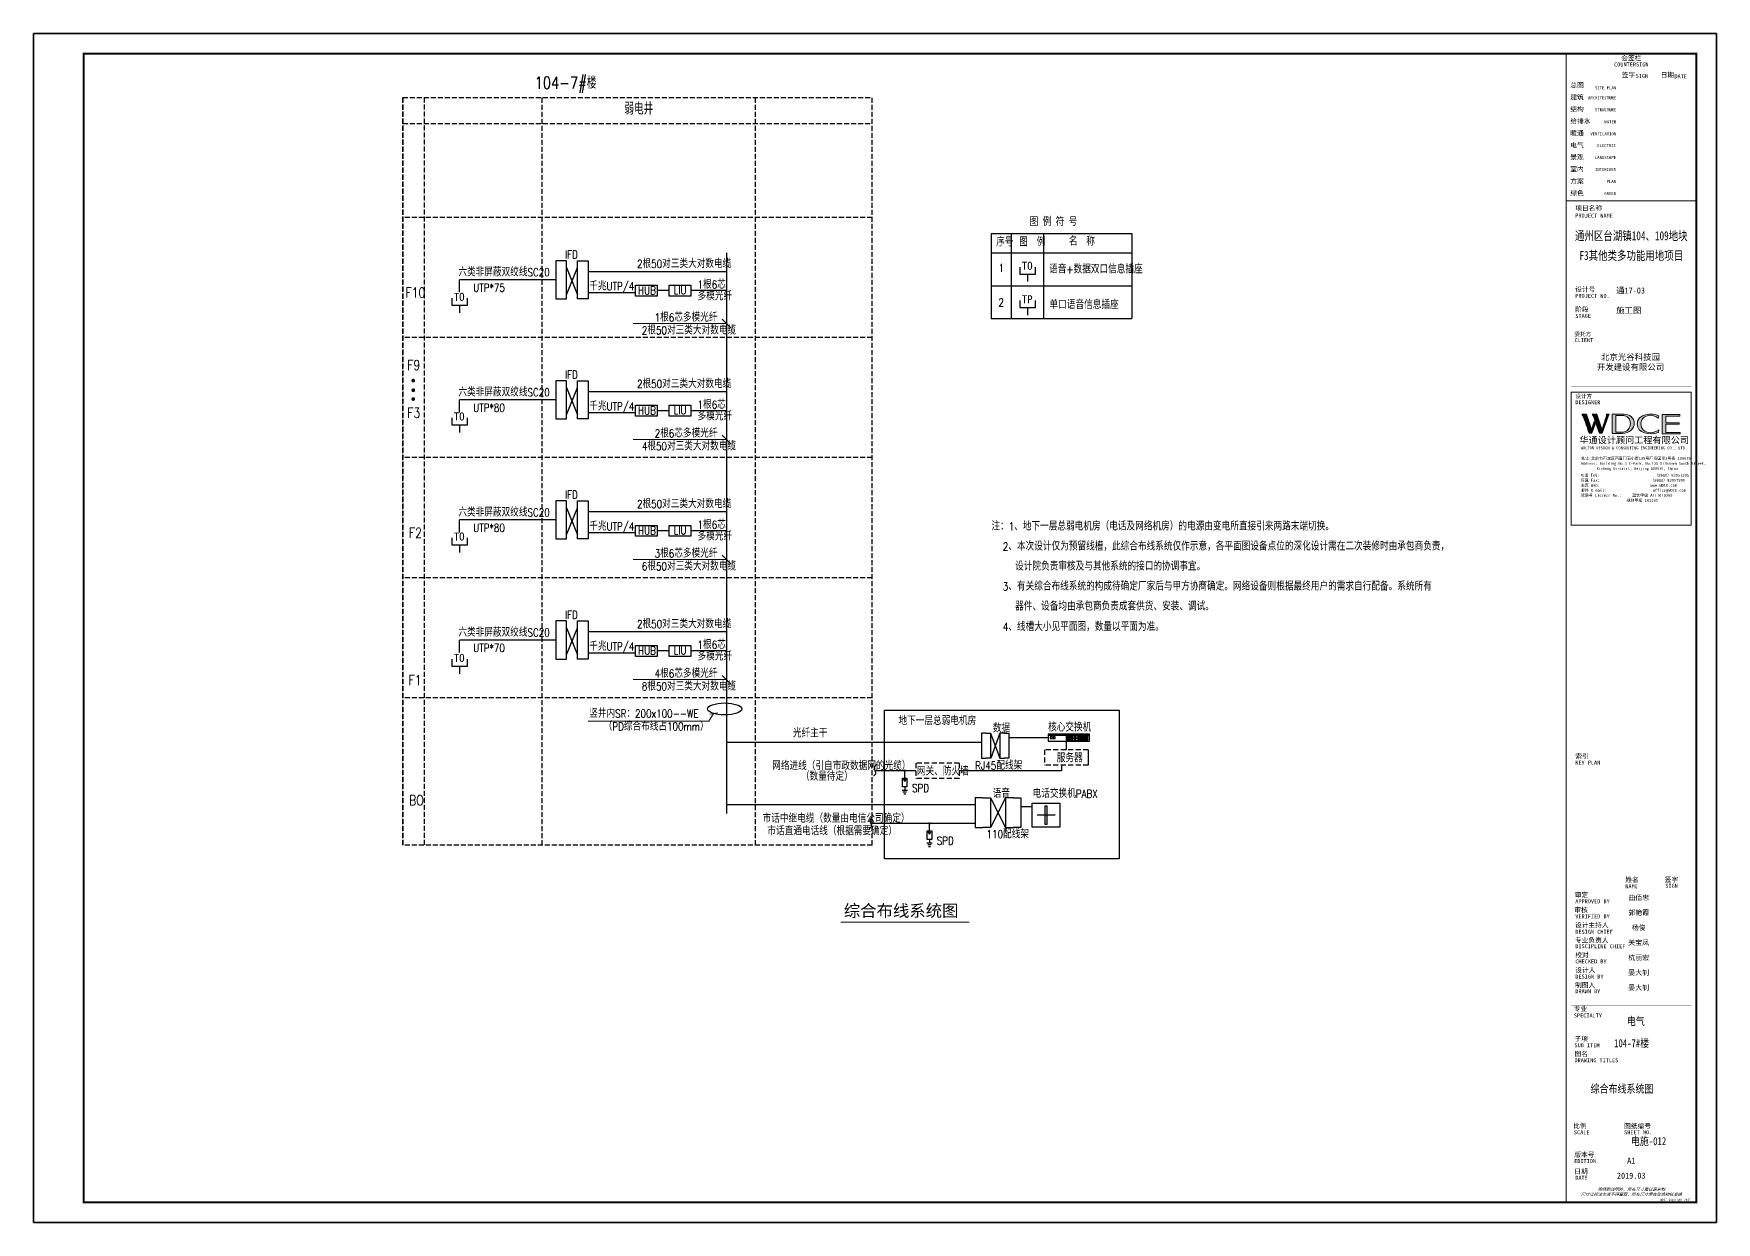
# Model space of a CAD drawing. Extents: x -54686 to 596156, y -555137 to 71395.
# Drawn here: x 84279 to 168379, y -117829 to -58429 of the extents above; entities that cross this region are included whole.
import ezdxf
from ezdxf.enums import TextEntityAlignment as Align

# ---------------------------------------------------------------- set-up
doc = ezdxf.new("R2010")
doc.units = 0
doc.header["$LTSCALE"] = 1000
for name, pattern in [('ah-pole_200$0$CENTER2', [28.575, 19.05, -3.175, 3.175, -3.175]), ('CONTINOUS', [0]), ('DASH', [0.35, 0.25, -0.1]), ('HIDDENX2', [0.75, 0.5, -0.25])]:
    doc.linetypes.add(name, pattern=pattern)
doc.layers.get('0').update_dxf_attribs({"linetype": 'CONTINUOUS'})
doc.layers.get('Defpoints').update_dxf_attribs({"linetype": 'CONTINUOUS'})
for name, color, linetype in [('0-弱电', 7, 'CONTINUOUS'), ('_综合布线', 252, 'CONTINUOUS'), ('ah-pole_200$0$A-FLOR-8', 252, 'ah-pole_200$0$CENTER2'), ('DIAN', 252, 'CONTINUOUS'), ('DIAN1', 252, 'CONTINUOUS'), ('DQ', 7, 'CONTINOUS'), ('EQUIPMENT', 252, 'CONTINUOUS'), ('J', 252, 'CONTINUOUS'), ('SCH', 252, 'CONTINUOUS'), ('SHEET_TEXT', 7, 'CONTINUOUS'), ('SYSTEM', 252, 'CONTINUOUS'), ('TEL_TITLE', 6, 'CONTINUOUS'), ('TQ', 252, 'CONTINUOUS'), ('WALL', 9, 'CONTINUOUS'), ('Z-RD-红', 252, 'CONTINUOUS'), ('Z-RD-黄1', 252, 'CONTINUOUS'), ('电气文字', 7, 'CONTINUOUS')]:
    doc.layers.add(name, color=color, linetype=linetype)
doc.styles.add('-宋体', font='', dxfattribs={"width": 0.8})
doc.styles.add('AAA', font='simhei.ttf', dxfattribs={"width": 0.8})
doc.styles.add('MM', font='complex.shx', dxfattribs={"width": 0.8, "bigfont": 'hztxt.shx'})
doc.styles.add('TQ', font='simhei.ttf')
doc.styles.add('华文细黑', font='STXIHEI.TTF', dxfattribs={"height": 10})
doc.styles.add('图签信息$0$hwxh', font='STXIHEI.TTF')
doc.styles.add('图签信息$0$华文细黑', font='STXIHEI.TTF', dxfattribs={"height": 10})
doc.styles.get('-宋体').set_extended_font_data('NSimSun')

# ---------------------------------------------------------------- blocks, each defined once
blk = doc.blocks.new('F4')
at = {"layer": 'SYSTEM'}
for p, q in [((-125, 700), (125, 700)), ((-125, 200), (-125, 700)), ((125, 200), (-125, 200)), ((0, 700), (0, 900)), ((0, 400), (0, 0)), ((125, 700), (125, 200))]:
    blk.add_line(p, q, dxfattribs=at)
at = {"layer": 'SYSTEM', "color": 1}
for q in [(-75, 270), (75, 270)]:
    blk.add_line((0, 400), q, dxfattribs=at)
blk = doc.blocks.new('A$C17A357B6')
at = {"layer": 'DIAN1', "color": 1, "linetype": 'Continuous', "const_width": 74.8}
blk.add_lwpolyline([(37, 75, 1), (113, 75, 1)], format="xyb", close=True, dxfattribs=at)
blk = doc.blocks.new('55555')
at = {"layer": '_综合布线', "color": 3}
for p, q in [((175731, 43720), (175731, 43497)), ((176225, 43497), (176225, 43720)), ((175731, 43497), (176225, 43497)), ((175978, 43497), (175978, 43263))]:
    blk.add_line(p, q, dxfattribs=at)
at = {"layer": '_综合布线', "color": 3, "style": '-宋体'}
blk.add_text('TO', height=250, dxfattribs=at).set_placement((175793, 43635))
blk = doc.blocks.new('22222')
at = {"layer": '_综合布线', "color": 3}
for p, q in [((176956, 43777), (176956, 43555)), ((177450, 43555), (177450, 43777)), ((176956, 43555), (177450, 43555)), ((177203, 43555), (177203, 43320))]:
    blk.add_line(p, q, dxfattribs=at)
at = {"layer": '_综合布线', "color": 3, "style": '-宋体'}
blk.add_text('TP', height=250, dxfattribs=at).set_placement((177019, 43692))
blk = doc.blocks.new('_Oblique')
at = {"color": 0, "linetype": 'ByBlock', "lineweight": -2}
blk.add_line((-0.5, -0.5), (0.5, 0.5), dxfattribs=at)
blk = doc.blocks.new('图签信息$0$WDCE Copyright200X')
at = {"const_width": 0.016}
blk.add_lwpolyline([(-10.6, 1.26, 1), (-11.4, 1.26, 1)], format="xyb", close=True, dxfattribs=at)
at = {"style": '图签信息$0$华文细黑'}
for s, p in [('WDCE ', (-11.46, 0.5)), ('     Copyright ', (-3.51, 0.5))]:
    blk.add_text(s, height=1, dxfattribs=at).set_placement(p, align=Align.BOTTOM_RIGHT)
blk.add_text('c', height=0.6, dxfattribs=at).set_placement((-11.04, 1.35), align=Align.MIDDLE_CENTER)
blk.add_attdef('200X', text='', height=1, dxfattribs=at).set_placement((-0.45, 0.5), align=Align.BOTTOM_RIGHT)
blk = doc.blocks.new('图签信息$0$logo2')
h = blk.add_hatch(color=7)
h.paths.add_polyline_path([(19.02, -7.36), (15.84, -7.36), (15.84, -3.97), (18.97, -3.97), (18.97, -4.24), (16.46, -4.24), (16.46, -5.45), (18.81, -5.45), (18.81, -5.69), (16.47, -5.69), (16.47, -7.12), (19.02, -7.12)])
edge = h.paths.add_edge_path()
edge.add_spline(control_points=[(15.26, -4.21), (15.26, -4.21), (15.13, -4.65), (15.13, -4.65), (15.13, -4.65), (14.62, -4.1), (13.73, -4.1), (13.04, -4.1), (12.07, -4.54), (12.08, -5.62), (12.08, -6.49), (12.77, -7.16), (13.73, -7.17), (14.66, -7.17), (15.23, -6.68), (15.23, -6.68), (15.23, -6.68), (15.16, -7.11), (15.16, -7.11), (13.63, -7.7), (11.42, -7.29), (11.41, -5.64), (11.4, -3.72), (14.16, -3.66), (15.26, -4.21)], knot_values=[0, 0, 0, 0, 1, 1, 1, 2, 2, 2, 3, 3, 3, 4, 4, 4, 5, 5, 5, 6, 6, 6, 7, 7, 7, 8, 8, 8, 8], degree=3, periodic=0)
edge = h.paths.add_edge_path(flags=16)
edge.add_spline(control_points=[(10.23, -5.57), (10.23, -5.16), (10.12, -4.83), (9.9, -4.58), (9.63, -4.27), (9.23, -4.12), (8.69, -4.12), (8.69, -4.12), (7.64, -4.12), (7.64, -4.12), (7.64, -4.12), (7.64, -7.1), (7.64, -7.1), (7.64, -7.1), (8.66, -7.1), (8.66, -7.1), (9.13, -7.1), (9.52, -6.93), (9.82, -6.6), (10.09, -6.31), (10.23, -5.96), (10.23, -5.57)], knot_values=[0, 0, 0, 0, 1, 1, 1, 2, 2, 2, 3, 3, 3, 4, 4, 4, 5, 5, 5, 6, 6, 6, 7, 7, 7, 7], degree=3, periodic=0)
edge = h.paths.add_edge_path()
edge.add_spline(control_points=[(10.92, -5.51), (10.92, -5.96), (10.72, -6.37), (10.34, -6.72), (9.92, -7.1), (9.41, -7.29), (8.82, -7.29), (8.82, -7.29), (7.03, -7.29), (7.03, -7.29), (7.03, -7.29), (7.03, -3.92), (7.03, -3.92), (7.03, -3.92), (9.1, -3.92), (9.1, -3.92), (9.59, -3.92), (10.01, -4.06), (10.36, -4.34), (10.73, -4.64), (10.92, -5.03), (10.92, -5.51)], knot_values=[0, 0, 0, 0, 1, 1, 1, 2, 2, 2, 3, 3, 3, 4, 4, 4, 5, 5, 5, 6, 6, 6, 7, 7, 7, 7], degree=3, periodic=0)
at = {"lineweight": 0}
blk.add_lwpolyline([(19.02, -7.36), (15.84, -7.36), (15.84, -3.97), (18.97, -3.97), (18.97, -4.24), (16.46, -4.24), (16.46, -5.45), (18.81, -5.45), (18.81, -5.69), (16.47, -5.69), (16.47, -7.12), (19.02, -7.12), (19.02, -7.36)], dxfattribs=at)
for points, knots in [([(10.92, -5.51), (10.92, -5.96), (10.72, -6.37), (10.34, -6.72), (9.92, -7.1), (9.41, -7.29), (8.82, -7.29), (8.82, -7.29), (7.03, -7.29), (7.03, -7.29), (7.03, -7.29), (7.03, -3.92), (7.03, -3.92), (7.03, -3.92), (9.1, -3.92), (9.1, -3.92), (9.59, -3.92), (10.01, -4.06), (10.36, -4.34), (10.73, -4.64), (10.92, -5.03), (10.92, -5.51)], [0, 0, 0, 0, 1, 1, 1, 2, 2, 2, 3, 3, 3, 4, 4, 4, 5, 5, 5, 6, 6, 6, 7, 7, 7, 7]), ([(10.23, -5.57), (10.23, -5.16), (10.12, -4.83), (9.9, -4.58), (9.63, -4.27), (9.23, -4.12), (8.69, -4.12), (8.69, -4.12), (7.64, -4.12), (7.64, -4.12), (7.64, -4.12), (7.64, -7.1), (7.64, -7.1), (7.64, -7.1), (8.66, -7.1), (8.66, -7.1), (9.13, -7.1), (9.52, -6.93), (9.82, -6.6), (10.09, -6.31), (10.23, -5.96), (10.23, -5.57)], [0, 0, 0, 0, 1, 1, 1, 2, 2, 2, 3, 3, 3, 4, 4, 4, 5, 5, 5, 6, 6, 6, 7, 7, 7, 7]), ([(15.26, -4.21), (15.26, -4.21), (15.13, -4.65), (15.13, -4.65), (15.13, -4.65), (14.62, -4.1), (13.73, -4.1), (13.04, -4.1), (12.07, -4.54), (12.08, -5.62), (12.08, -6.49), (12.77, -7.16), (13.73, -7.17), (14.66, -7.17), (15.23, -6.68), (15.23, -6.68), (15.23, -6.68), (15.16, -7.11), (15.16, -7.11), (13.63, -7.7), (11.42, -7.29), (11.41, -5.64), (11.4, -3.72), (14.16, -3.66), (15.26, -4.21)], [0, 0, 0, 0, 1, 1, 1, 2, 2, 2, 3, 3, 3, 4, 4, 4, 5, 5, 5, 6, 6, 6, 7, 7, 7, 8, 8, 8, 8])]:
    blk.add_open_spline(points, degree=3, knots=knots, dxfattribs=at)
blk = doc.blocks.new('图签信息$0$logo1')
h = blk.add_hatch(color=8)
edge = h.paths.add_edge_path()
edge.add_spline(control_points=[(3.86, -5.21), (3.63, -5.88), (3.39, -6.56), (3.39, -6.56), (3.39, -6.56), (2.5, -3.91), (2.5, -3.91), (2.5, -3.91), (1.8, -3.91), (1.69, -3.91), (2.02, -4.39), (2.95, -7.27), (2.95, -7.27), (2.95, -7.27), (3.44, -7.27), (3.44, -7.27), (3.44, -7.27), (4.03, -5.66), (4.03, -5.66), (4.03, -5.66), (3.86, -5.21), (3.86, -5.21)], knot_values=[0, 0, 0, 0, 1, 1, 1, 2, 2, 2, 3, 3, 3, 4, 4, 4, 5, 5, 5, 6, 6, 6, 7, 7, 7, 7], degree=3, periodic=0)
h = blk.add_hatch(color=7)
edge = h.paths.add_edge_path()
edge.add_spline(control_points=[(6.04, -3.91), (6.09, -4.1), (5.2, -6.56), (5.2, -6.56), (5.2, -6.56), (4.3, -3.91), (4.3, -3.91), (4.3, -3.91), (3.6, -3.91), (3.49, -3.91), (3.82, -4.39), (4.75, -7.27), (4.75, -7.27), (4.75, -7.27), (5.24, -7.27), (5.24, -7.27), (5.24, -7.27), (6.33, -4.3), (6.33, -4.3), (6.33, -4.3), (6.48, -3.91), (6.48, -3.91), (6.48, -3.91), (6.21, -3.91), (6.04, -3.91)], knot_values=[0, 0, 0, 0, 1, 1, 1, 2, 2, 2, 3, 3, 3, 4, 4, 4, 5, 5, 5, 6, 6, 6, 7, 7, 7, 8, 8, 8, 8], degree=3, periodic=0)
at = {"color": 8, "lineweight": 0}
blk.add_open_spline([(3.86, -5.21), (3.63, -5.88), (3.39, -6.56), (3.39, -6.56), (3.39, -6.56), (2.5, -3.91), (2.5, -3.91), (2.5, -3.91), (1.8, -3.91), (1.69, -3.91), (2.02, -4.39), (2.95, -7.27), (2.95, -7.27), (2.95, -7.27), (3.44, -7.27), (3.44, -7.27), (3.44, -7.27), (4.03, -5.66), (4.03, -5.66), (4.03, -5.66), (3.86, -5.21), (3.86, -5.21)], degree=3, knots=[0, 0, 0, 0, 1, 1, 1, 2, 2, 2, 3, 3, 3, 4, 4, 4, 5, 5, 5, 6, 6, 6, 7, 7, 7, 7], dxfattribs=at)
at = {"lineweight": 0}
blk.add_open_spline([(6.04, -3.91), (6.09, -4.1), (5.2, -6.56), (5.2, -6.56), (5.2, -6.56), (4.3, -3.91), (4.3, -3.91), (4.3, -3.91), (3.6, -3.91), (3.49, -3.91), (3.82, -4.39), (4.75, -7.27), (4.75, -7.27), (4.75, -7.27), (5.24, -7.27), (5.24, -7.27), (5.24, -7.27), (6.33, -4.3), (6.33, -4.3), (6.33, -4.3), (6.48, -3.91), (6.48, -3.91), (6.48, -3.91), (6.21, -3.91), (6.04, -3.91)], degree=3, knots=[0, 0, 0, 0, 1, 1, 1, 2, 2, 2, 3, 3, 3, 4, 4, 4, 5, 5, 5, 6, 6, 6, 7, 7, 7, 8, 8, 8, 8], dxfattribs=at)
blk.add_blockref('图签信息$0$logo2', (0, 0))
blk = doc.blocks.new('图签信息$0$时间-logo')
at = {"layer": 'Defpoints', "lineweight": 0}
blk.add_lwpolyline([(0, -23.46), (-21.17, -23.46), (-21.17, 0), (0, 0), (0, -23.46)], dxfattribs=at)
blk.add_blockref('图签信息$0$logo1', (-20.97, 0))
at = {"style": '图签信息$0$hwxh'}
for s, height, p in [('华通设计顾问工程有限公司 ', 1.15, (-19.73, -9.05)), ('WALTON DESIGN & CONSULTING ENGINEERING CO., LTD.', 0.5, (-19.5, -10.1)), ('地址:北京市西城区西直门南小街135号西派国际3号楼 100035', 0.5, (-19.48, -11.94)), ('电话 Tel：                        （8610）83957395 ', 0.5, (-19.56, -14.91)), ('Address: Building No.3 C-Park, No.135 Xizhimen South Street, ', 0.47, (-19.48, -12.83)), ('Xicheng District, Beijing 100035, China ', 0.47, (-16.69, -13.72)), ('传真 Fax：                      （8610）83957590 ', 0.5, (-19.48, -15.8)), ('主页 Web：                      www.WDCE.com ', 0.5, (-19.48, -16.69)), ('邮件 E-mail：                    office@WDCE.com ', 0.5, (-19.48, -17.58)), ('资质号 Licence No.：    建筑甲级 A111010265 ', 0.5, (-19.48, -18.47)), ('   规划甲级 101195', 0.5, (-12.6, -19.36))]:
    blk.add_text(s, height=height, dxfattribs=at).set_placement(p)
blk = doc.blocks.new('图签-A1')
at = {"const_width": 0.5}
for points in [[(-65, 574), (-65, 500.5), (0, 500.5), (0, 574)], [(-65, 0), (0, 0), (0, 500.5), (-65, 500.5)]]:
    blk.add_lwpolyline(points, close=True, dxfattribs=at)
at = {"const_width": 0.05}
for points in [[(-65, 566.5), (0, 566.5)], [(-39.14, 566.5), (-39.14, 500.5)], [(-19.1, 566.5), (-19.1, 500.5)], [(-65, 560.5), (0, 560.5)], [(-65, 554.5), (0, 554.5)], [(-65, 548.5), (0, 548.5)], [(-65, 542.5), (0, 542.5)], [(-65, 536.5), (0, 536.5)], [(-65, 530.5), (0, 530.5)], [(-65, 524.5), (0, 524.5)], [(-65, 518.5), (0, 518.5)], [(-65, 512.5), (0, 512.5)], [(-65, 512.5), (0, 512.5)], [(-65, 506.5), (0, 506.5)], [(-65, 500.5), (0, 500.5)], [(-62.5, 450.87), (-2.5, 450.87)], [(-62.5, 440.87), (-2.5, 440.87)], [(-2.5, 407.85), (-2.5, 436.12), (-62.5, 436.12), (-62.5, 407.85)], [(-62.5, 407.85), (-2.5, 407.85)], [(-62.5, 404.92), (-62.5, 227.83)], [(-62.5, 404.92), (-2.5, 404.92)], [(-62.5, 227.83), (-2.5, 227.83), (-2.5, 404.92)], [(-57.5, 338.36), (-7.5, 338.36)], [(-57.5, 288.83), (-7.5, 288.83)], [(-62.5, 227.83), (-2.5, 227.83)], [(-57.5, 234.85), (-7.5, 234.85)], [(-62.5, 217.74), (-2.5, 217.74)], [(-62.5, 103.26), (-2.5, 103.26), (-2.5, 163.26), (-62.5, 163.26), (-62.5, 103.26)], [(-37.5, 163.26), (-37.5, 103.26)], [(-20, 163.26), (-20, 103.26)], [(-62.5, 155.76), (-2.5, 155.76)], [(-62.5, 148.26), (-2.5, 148.26)], [(-62.5, 140.76), (-2.5, 140.76)], [(-62.5, 133.26), (-2.5, 133.26)], [(-62.5, 125.76), (-2.5, 125.76)], [(-62.5, 118.26), (-2.5, 118.26)], [(-62.5, 110.76), (-2.5, 110.76)], [(-62.5, 98.5), (-2.5, 98.5), (-2.5, 10), (-62.5, 10), (-62.5, 98.5)], [(-62.5, 83.5), (-2.5, 83.5)], [(-62.5, 76), (-2.5, 76)], [(-62.5, 40), (-2.5, 40)], [(-37.5, 40), (-37.5, 26)], [(-62.5, 26), (-2.5, 26)], [(-62.5, 18), (-2.5, 18)]]:
    blk.add_lwpolyline(points, dxfattribs=at)
at = {"ltscale": 0.001, "xscale": 2.834689937531525, "yscale": 2.834689937531525, "zscale": 2.834689937531525}
blk.add_blockref('图签信息$0$时间-logo', (-2.5, 404.92), dxfattribs=at)
blk.add_blockref('图签信息$0$WDCE Copyright200X', (-2.5, 0)).add_auto_attribs({'200X': '2007'})
at = {"style": '图签信息$0$华文细黑'}
for s, height, p in [('会签栏', 2.4, (-32.5, 573)), ('COUNTERSIGN', 2, (-32.5, 569.6))]:
    blk.add_text(s, height=height, dxfattribs=at).set_placement(p, align=Align.TOP_CENTER)
for s, height, p in [('签字', 2.4, (-37.22, 564.63)), ('SIGN', 2, (-30.32, 563.88)), ('日期', 2.4, (-17.79, 564.58)), ('DATE', 2, (-10.96, 563.7)), ('总图', 2.4, (-63, 559.5)), ('结构', 2.4, (-63, 547.5)), ('建筑', 2.4, (-63, 553.5)), ('给排水', 2.4, (-63, 541.5)), ('暖通', 2.4, (-63, 535.5)), ('电气', 2.4, (-63, 529.5)), ('景观', 2.4, (-63, 523.5)), ('室内', 2.4, (-63, 517.5)), ('绿色', 2.4, (-63, 505.5)), ('方案', 2.4, (-63, 511.5)), ('项目名称', 2.4, (-60.5, 498)), ('PROJECT NAME', 2, (-60.5, 494.08)), ('设计号', 2.4, (-60.54, 457.48)), ('PROJECT NO.', 2, (-60.5, 453.97)), ('阶段', 2.4, (-60.5, 447.47)), ('STAGE', 2, (-60.5, 443.97)), ('委托方', 2, (-60.9, 434.86)), ('CLIENT', 2, (-60.9, 431.86)), ('设计方', 2, (-60.5, 403.83)), ('DESIGNER', 2, (-60.5, 400.83)), ('KEY PLAN', 2, (-60.5, 220.74)), ('索引', 2.4, (-60.5, 224.14)), ('姓名', 2.4, (-35.5, 162.47)), ('签字', 2.4, (-15.81, 162.57)), ('审定', 2.4, (-60.73, 154.81)), ('APPROVED BY', 2, (-60.5, 151.44)), ('NAME', 2, (-35.5, 158.96)), ('SIGN', 2, (-15.5, 159.2)), ('审核', 2.4, (-60.95, 147.29)), ('VERIFIED BY', 2, (-60.5, 143.91)), ('设计主持人', 2.4, (-60.68, 139.76)), ('DESIGN CHIEF', 2, (-60.5, 136.19)), ('专业负责人', 2.4, (-60.67, 132.26)), ('DISCIPLINE CHIEF', 2, (-60.5, 128.98)), ('校对', 2.4, (-60.5, 124.76)), ('CHECKED BY', 2, (-60.5, 121.37)), ('制图人', 2.4, (-60.61, 109.76)), ('设计人', 2.4, (-60.5, 117.26)), ('DESIGN BY', 2, (-60.5, 113.83)), ('DRAWN BY', 2, (-60.5, 106.5)), ('SPECIALTY', 2, (-61.23, 94.38)), ('专业', 2.4, (-61.23, 97.93)), ('SUB ITEM', 2, (-60.88, 79.5)), ('子项', 2.4, (-60.88, 82.92)), ('图名', 2.4, (-60.91, 75.41)), ('DRAWING TITLES', 2, (-60.91, 72)), ('比例', 2.4, (-61.56, 39.42)), ('SCALE', 2, (-61.19, 36)), ('SHEET NO.', 2, (-36.1, 36)), ('图纸编号', 2.4, (-36.1, 39.32)), ('版本号', 2.4, (-61, 25.03)), ('EDITION', 2, (-61.06, 21.61)), ('日期', 2.4, (-61, 16.68)), ('DATE', 2, (-60.5, 13.26))]:
    blk.add_text(s, height=height, dxfattribs=at).set_placement(p, align=Align.TOP_LEFT)
for s, p in [('SITE PLAN', (-40.06, 557.7)), ('ARCHITECTURE', (-40.06, 552.7)), ('STRUCTURE', (-40.06, 546.7)), ('WATER', (-40.06, 540.7)), ('VENTILATION', (-40.06, 534.7)), ('LANDSCAPE', (-40.14, 522.89)), ('ELECTRIC', (-40.14, 528.89)), ('INTERIORS', (-40.14, 516.89)), ('GREEN', (-40.14, 504.89)), ('PLAN', (-40.14, 510.89))]:
    blk.add_text(s, height=1.5, dxfattribs=at).set_placement(p, align=Align.TOP_RIGHT)
at = {"color": 4, "style": '图签信息$0$华文细黑', "width": 0.75}
for s, p in [('通州区台湖镇104、109地块', (-32.5, 480.78)), ('F3其他类多功能用地项目', (-32.5, 470.91))]:
    blk.add_text(s, height=4.5, dxfattribs=at).set_placement(p, align=Align.CENTER)
at = {"color": 4, "style": '图签信息$0$华文细黑'}
for s, p in [('A1', (-32.53, 19.4)), ('2019.03', (-32.53, 11.84))]:
    blk.add_text(s, height=3, dxfattribs=at).set_placement(p, align=Align.CENTER)
at = {"style": '图签信息$0$华文细黑', "oblique": 20}
for s, p in [('尺寸以标注为准不得量取，所有尺寸需在现场校核准确', (-32.5, 4)), ('除特别注明外，所有尺寸是以毫米制', (-32.5, 6.5))]:
    blk.add_text(s, height=1.5, dxfattribs=at).set_placement(p, align=Align.MIDDLE_CENTER)
at = {"color": 4, "ltscale": 0.001, "char_height": 3, "width": 58.4895, "style": '图签信息$0$华文细黑'}
for s, insert, attachment_point in [('通17-03', (-40.06, 455.51), 4), ('施工图', (-40.06, 445.51), 4), ('北京光谷科技园\\P开发建设有限公司', (-32.9, 419.71), 5)]:
    blk.add_mtext(s, dxfattribs=dict(at, insert=insert, attachment_point=attachment_point))
blk = doc.blocks.new('A$C0199260F')
at = {"layer": 'TEL_TITLE'}
blk.add_lwpolyline([(-84100, 59400), (0, 59400), (0, 0), (-84100, 0)], close=True, dxfattribs=at)

msp = doc.modelspace()

# ---------------------------------------------------------------- linework, layer by layer
at = {"color": 3}
for p, q in [((127817, -95451), (127817, -95264)), ((127951, -96251), (127684, -96251)), ((127906, -96340), (127728, -96340)), ((127862, -96429), (127773, -96429)), ((129052, -98080), (129052, -97893)), ((129185, -98880), (128918, -98880)), ((129141, -98969), (128963, -98969)), ((129096, -99058), (129007, -99058))]:
    msp.add_line(p, q, dxfattribs=at)
at = {"color": 2, "const_width": 66.7, "elevation": 0}
msp.add_lwpolyline([(118909, -69372), (118909, -97400), (118909, -97400), (118909, -97400)], dxfattribs=at)
at = {"const_width": 92.8}
for points in [[(103207, -75767, 1), (103301, -75767, 1)], [(103207, -76247, 1), (103301, -76247, 1)], [(103207, -76687, 1), (103301, -76687, 1)]]:
    msp.add_lwpolyline(points, format="xyb", close=True, dxfattribs=at)
at = {"layer": '0-弱电', "color": 7, "lineweight": 0}
for p, q in [((118017, -92778, 0), (118264, -92400, 0)), ((111996, -92778, 0), (118017, -92778, 0))]:
    msp.add_line(p, q, dxfattribs=at)
at = {"layer": '0-弱电', "color": 7}
for p, q in [((131879, -93384), (131652, -93384)), ((131652, -93384), (131652, -94638)), ((132106, -93384), (132561, -94638)), ((132570, -93384), (132115, -94638)), ((132797, -93384), (132570, -93384)), ((132570, -93384), (132570, -94638)), ((133024, -93607), (134990, -93607)), ((134990, -93482), (137056, -93482)), ((135897, -94224), (135897, -93776)), ((131652, -94638), (131879, -94638)), ((132570, -94638), (132797, -94638)), ((131721, -96622), (131343, -96622)), ((131343, -96622), (131343, -98090)), ((133235, -96622), (132857, -96622)), ((132857, -96622), (132857, -98090)), ((134189, -97065), (133614, -97065)), ((134436, -97458), (135339, -97458)), ((131343, -98090), (131721, -98090)), ((132857, -98090), (133235, -98090))]:
    msp.add_line(p, q, dxfattribs=at)
at = {"layer": '0-弱电', "color": 7, "extrusion": (0, 0, -1)}
for p, q in [((131879, -93384), (132106, -93384)), ((132106, -93384), (132106, -94638)), ((132797, -93384), (133024, -93384)), ((133024, -93384), (133024, -94638)), ((132106, -94638), (131879, -94638)), ((133024, -94638), (132797, -94638)), ((131722, -96622), (132100, -96622)), ((132100, -96622), (132857, -98090)), ((132857, -96622), (132100, -98090)), ((132100, -96622), (132100, -98090)), ((133236, -96622), (133614, -96622)), ((133614, -96622), (133614, -98090)), ((132100, -98090), (131722, -98090)), ((133614, -98090), (133236, -98090))]:
    msp.add_line(p, q, dxfattribs=at)
at = {"layer": '0-弱电', "color": 7, "lineweight": 0, "elevation": 0}
for points in [[(118909, -72912), (118909, -72912), (114245, -72912)], [(118909, -78704), (118909, -78704), (114245, -78704)], [(118909, -84705), (118909, -84705), (114245, -84705)], [(118909, -90705), (118909, -90705), (114245, -90705)]]:
    msp.add_lwpolyline(points, dxfattribs=at)
at = {"layer": '0-弱电', "color": 7, "elevation": 0, "flags": 128}
for points in [[(126803, -92228), (138537, -92228), (138537, -99670), (126803, -99670)], [(134189, -96878), (135575, -96878), (135575, -98081), (134189, -98081)], [(134830, -97020), (134924, -97020), (134924, -97951), (134830, -97951)]]:
    msp.add_lwpolyline(points, close=True, dxfattribs=at)
for points in [[(134990, -93776), (137056, -93776), (137056, -93439), (134990, -93439), (134990, -93776)], [(135092, -93654), (135195, -93654), (135195, -93568), (135092, -93568), (135092, -93654)], [(135226, -93654), (135330, -93654), (135330, -93568), (135226, -93568), (135226, -93654)], [(135890, -93625), (136974, -93625), (136974, -93540), (135890, -93540), (135890, -93625)], [(135890, -93728), (136974, -93728), (136974, -93643), (135890, -93643), (135890, -93728)], [(135943, -93604), (135992, -93604), (135992, -93560), (135943, -93560), (135943, -93604)], [(135943, -93707), (135992, -93707), (135992, -93664), (135943, -93664), (135943, -93707)], [(136044, -93604), (136096, -93604), (136096, -93560), (136044, -93560), (136044, -93604)], [(136044, -93707), (136096, -93707), (136096, -93664), (136044, -93664), (136044, -93707)], [(136148, -93604), (136200, -93604), (136200, -93560), (136148, -93560), (136148, -93604)], [(136148, -93707), (136200, -93707), (136200, -93664), (136148, -93664), (136148, -93707)], [(136304, -93604), (136354, -93604), (136354, -93560), (136304, -93560), (136304, -93604)], [(136304, -93707), (136354, -93707), (136354, -93664), (136304, -93664), (136304, -93707)], [(136459, -93604), (136511, -93604), (136511, -93560), (136459, -93560), (136459, -93604)], [(136459, -93707), (136511, -93707), (136511, -93664), (136459, -93664), (136459, -93707)], [(136562, -93604), (136614, -93604), (136614, -93560), (136562, -93560), (136562, -93604)], [(136562, -93707), (136614, -93707), (136614, -93664), (136562, -93664), (136562, -93707)], [(136666, -93604), (136717, -93604), (136717, -93560), (136666, -93560), (136666, -93604)], [(136666, -93707), (136717, -93707), (136717, -93664), (136666, -93664), (136666, -93707)], [(136769, -93604), (136821, -93604), (136821, -93560), (136769, -93560), (136769, -93604)], [(136769, -93707), (136821, -93707), (136821, -93664), (136769, -93664), (136769, -93707)], [(136873, -93604), (136923, -93604), (136923, -93560), (136873, -93560), (136873, -93604)], [(136873, -93707), (136923, -93707), (136923, -93664), (136873, -93664), (136873, -93707)]]:
    msp.add_lwpolyline(points, dxfattribs=at)
at = {"layer": '0-弱电', "color": 7}
msp.add_ellipse((118816, -92173, 0), major_axis=(863, 0), ratio=0.343607, dxfattribs=at)
at = {"layer": 'ah-pole_200$0$A-FLOR-8', "color": 9, "linetype": 'DASH'}
for p, q in [((102730, -61615), (102730, -98987)), ((102730, -61615), (126180, -61615)), ((102730, -98987), (102730, -61615)), ((103794, -61615), (103794, -98987)), ((109698, -98987), (109698, -61615, 0)), ((120354, -98987), (120354, -61615)), ((126180, -98987), (126180, -61615)), ((102730, -62914), (126180, -62914)), ((126180, -67615), (102730, -67615)), ((126180, -73616), (102730, -73616)), ((126180, -79616), (102730, -79616)), ((126180, -85617), (102730, -85617)), ((126180, -91617), (102730, -91617)), ((126180, -98987), (102730, -98987))]:
    msp.add_line(p, q, dxfattribs=at)
at = {"layer": 'DQ', "color": 120}
for p, q in [((112000, -70309, 0), (118909, -70309, 0)), ((105559, -71354, 0), (105559, -70728, 0)), ((112000, -71363, 0), (114361, -71363, 0)), ((118909, -71272, 0), (117125, -71272, 0)), ((112000, -76310, 0), (118909, -76309, 0)), ((105559, -77354, 0), (105559, -76728, 0)), ((112000, -77363, 0), (114361, -77363, 0)), ((118909, -77272, 0), (117125, -77273, 0)), ((112000, -82310, 0), (118909, -82310, 0)), ((105559, -83354, 0), (105559, -82729, 0)), ((112000, -83363, 0), (114361, -83363, 0)), ((118909, -83273, 0), (117125, -83273, 0)), ((105559, -89355, 0), (105559, -88729, 0)), ((112000, -88311, 0), (118909, -88310, 0)), ((112000, -89364, 0), (114361, -89364, 0)), ((118909, -89273, 0), (117125, -89273, 0)), ((135658, -94985), (135658, -95264))]:
    msp.add_line(p, q, dxfattribs=at)
at = {"layer": 'DQ', "color": 120, "elevation": 0}
for points in [[(110371, -70728), (105559, -70728)], [(110371, -76728), (105559, -76728)], [(110371, -82729), (105559, -82729)], [(110371, -88729), (105559, -88729)], [(131652, -93848), (118909, -93848)], [(128363, -95264), (126328, -95264)], [(135658, -95264), (130541, -95264)]]:
    msp.add_lwpolyline(points, dxfattribs=at)
at = {"layer": 'DQ', "color": 120, "const_width": 66.7, "elevation": 0}
for points in [[(131343, -96960), (118909, -96960)], [(131343, -97893), (126118, -97893)]]:
    msp.add_lwpolyline(points, dxfattribs=at)
at = {"layer": 'EQUIPMENT', "color": 3, "linetype": 'HIDDENX2', "ltscale": 0.5}
for p, q in [((130541, -94884), (128363, -94884)), ((128363, -94884), (128363, -95644)), ((130541, -94884), (130541, -95644)), ((136986, -94224), (134808, -94224)), ((134808, -94224), (134808, -94985)), ((136986, -94985), (134808, -94985)), ((130541, -95644), (128363, -95644))]:
    msp.add_line(p, q, dxfattribs=at)
at = {"layer": 'J'}
for p, q in [((132139, -68408), (132139, -72671)), ((132139, -68408), (139161, -68408)), ((133138, -68408), (133138, -72671)), ((134748, -68408), (134748, -72671)), ((139161, -68408), (139161, -72671)), ((132139, -69388), (139161, -69388)), ((132139, -71030), (139161, -71030)), ((132139, -72671), (139161, -72671))]:
    msp.add_line(p, q, dxfattribs=at)
at = {"layer": 'SCH', "color": 120}
msp.add_line((136986, -94224), (136986, -94985), dxfattribs=at)
at = {"layer": 'SCH'}
for points in [[(126422, -94937), (126282, -95140), (126361, -95395), (126247, -95533)], [(126211, -97566), (126072, -97769), (126150, -98024), (126036, -98162)]]:
    msp.add_spline(points, degree=3, dxfattribs=at)
at = {"layer": 'TEL_TITLE'}
msp.add_lwpolyline([(84279, -117829), (168379, -117829), (168379, -58429), (84279, -58429)], close=True, dxfattribs=at)
at = {"layer": 'TEL_TITLE', "const_width": 100}
msp.add_lwpolyline([(86779, -116829), (167379, -116829), (167379, -59429), (86779, -59429)], close=True, dxfattribs=at)
at = {"layer": 'WALL', "color": 7, "const_width": 54.5, "elevation": 0}
msp.add_lwpolyline([(124617, -102828), (131049, -102828)], dxfattribs=at)
at = {"layer": 'Z-RD-红'}
for p, q in [((116038, -71272, 0), (115448, -71272, 0)), ((116038, -77273, 0), (115448, -77273, 0)), ((116038, -83273, 0), (115448, -83273, 0)), ((116039, -89273, 0), (115448, -89273, 0))]:
    msp.add_line(p, q, dxfattribs=at)
at = {"layer": 'Z-RD-黄1', "color": 7}
for p, q in [((110371, -69775, 0), (110371, -71680, 0)), ((110914, -69775, 0), (110371, -69775, 0)), ((110914, -71680, 0), (110914, -69775, 0)), ((111457, -71680, 0), (111457, -69775, 0)), ((111457, -69775, 0), (112000, -69775, 0)), ((112000, -69775, 0), (112000, -71680, 0)), ((110914, -70116, 0), (111457, -71473, 0)), ((110914, -71473, 0), (111457, -70116, 0)), ((114361, -71544, 0), (114361, -71001, 0)), ((114361, -71001, 0), (115448, -71001, 0)), ((115448, -71001, 0), (115448, -71544, 0)), ((116038, -71544, 0), (116038, -71001, 0)), ((116038, -71001, 0), (117125, -71001, 0)), ((117125, -71001, 0), (117125, -71544, 0)), ((110371, -71680, 0), (110914, -71680, 0)), ((112000, -71680, 0), (111457, -71680, 0)), ((115448, -71544, 0), (114361, -71544, 0)), ((117125, -71544, 0), (116038, -71544, 0)), ((110371, -75776, 0), (110371, -77680, 0)), ((110914, -75776, 0), (110371, -75776, 0)), ((110914, -77680, 0), (110914, -75776, 0)), ((110914, -76116, 0), (111457, -77474, 0)), ((110914, -77474, 0), (111457, -76116, 0)), ((111457, -77680, 0), (111457, -75776, 0)), ((111457, -75776, 0), (112000, -75776, 0)), ((112000, -75776, 0), (112000, -77680, 0)), ((114361, -77544, 0), (114361, -77001, 0)), ((114361, -77001, 0), (115448, -77001, 0)), ((115448, -77001, 0), (115448, -77544, 0)), ((116038, -77544, 0), (116038, -77001, 0)), ((116038, -77001, 0), (117125, -77001, 0)), ((117125, -77001, 0), (117125, -77544, 0)), ((110371, -77680, 0), (110914, -77680, 0)), ((112000, -77680, 0), (111457, -77680, 0)), ((115448, -77544, 0), (114361, -77544, 0)), ((117125, -77544, 0), (116038, -77544, 0)), ((110371, -81776, 0), (110371, -83681, 0)), ((110914, -81776, 0), (110371, -81776, 0)), ((110914, -83681, 0), (110914, -81776, 0)), ((110914, -82116, 0), (111457, -83474, 0)), ((110914, -83474, 0), (111457, -82116, 0)), ((111457, -83681, 0), (111457, -81776, 0)), ((111457, -81776, 0), (112000, -81776, 0)), ((112000, -81776, 0), (112000, -83681, 0)), ((114361, -83545, 0), (114361, -83001, 0)), ((114361, -83001, 0), (115448, -83001, 0)), ((115448, -83001, 0), (115448, -83545, 0)), ((116038, -83545, 0), (116038, -83001, 0)), ((116038, -83001, 0), (117125, -83001, 0)), ((117125, -83001, 0), (117125, -83545, 0)), ((110371, -83681, 0), (110914, -83681, 0)), ((112000, -83681, 0), (111457, -83681, 0)), ((115448, -83545, 0), (114361, -83545, 0)), ((117125, -83545, 0), (116038, -83545, 0)), ((110371, -87777, 0), (110371, -89681, 0)), ((110914, -87777, 0), (110371, -87777, 0)), ((110914, -89681, 0), (110914, -87777, 0)), ((110914, -88117, 0), (111457, -89475, 0)), ((110914, -89475, 0), (111457, -88117, 0)), ((111457, -89681, 0), (111457, -87777, 0)), ((111457, -87777, 0), (112000, -87777, 0)), ((112000, -87777, 0), (112000, -89681, 0)), ((114361, -89545, 0), (114361, -89002, 0)), ((114361, -89002, 0), (115448, -89002, 0)), ((115448, -89002, 0), (115448, -89545, 0)), ((116039, -89545, 0), (116039, -89002, 0)), ((116039, -89002, 0), (117125, -89002, 0)), ((117125, -89002, 0), (117125, -89545, 0)), ((110371, -89681, 0), (110914, -89681, 0)), ((112000, -89681, 0), (111457, -89681, 0)), ((115448, -89545, 0), (114361, -89545, 0)), ((117125, -89545, 0), (116039, -89545, 0))]:
    msp.add_line(p, q, dxfattribs=at)

# ---------------------------------------------------------------- block references
at = {"color": 3, "xscale": 0.8888888889923692, "yscale": 0.8888888889923692, "zscale": 0.8888888889923692, "rotation": 180}
for p in [(127817, -95451), (129052, -98080)]:
    msp.add_blockref('F4', p, dxfattribs=at)
at = {"layer": '0-弱电', "color": 7, "linetype": 'DASH', "lineweight": 0, "xscale": 450, "yscale": 450, "zscale": 450, "rotation": 90}
for p in [(118909, -72928), (118909, -78720), (118909, -84721), (118909, -90721)]:
    msp.add_blockref('_Oblique', p, dxfattribs=at)
at = {"layer": '0-弱电', "color": 7, "lineweight": 0, "xscale": 269.9999999999796, "yscale": 269.9999999999796, "zscale": 269.9999999999796, "rotation": 326.8180343979795}
msp.add_blockref('_Oblique', (118266, -92400, 0), dxfattribs=at)
at = {"layer": '_综合布线'}
for name, p, xscale, yscale, zscale, rotation in [('55555', (-147639, -139911), 1.600000000040088, 1.600000000040088, 1.600000000040088, 359.9731996273859), ('55555', (-176028, -141465, 0), 1.600000000040088, 1.600000000040088, 1.600000000040088, 359.9731996273859), ('22222', (-149548, -141889), 1.600000000027342, 1.600000000027342, 1.600000000027342, 0.01631848274605092), ('55555', (-176028, -147442, 0), 1.600000000040088, 1.600000000040088, 1.600000000040088, 359.9731996273859), ('55555', (-176028, -153442, 0), 1.600000000040088, 1.600000000040088, 1.600000000040088, 359.9731996273859), ('55555', (-176028, -159507, 0), 1.600000000040088, 1.600000000040088, 1.600000000040088, 359.9731996273859)]:
    msp.add_blockref(name, p, dxfattribs=dict(at, xscale=xscale, yscale=yscale, zscale=zscale, rotation=rotation))
at = {"layer": 'DIAN', "xscale": 0.8000000000465661, "yscale": 0.8000000000465661, "zscale": 0.8000000000465661}
for p in [(127757, -95324), (128992, -97953)]:
    msp.add_blockref('A$C17A357B6', p, dxfattribs=at)
at = {"layer": 'TEL_TITLE'}
msp.add_blockref('A$C0199260F', (168379, -117829), dxfattribs=at)
at = {"layer": 'TEL_TITLE', "xscale": 100, "yscale": 100, "zscale": 100}
msp.add_blockref('图签-A1', (167379, -116829), dxfattribs=at)

# ---------------------------------------------------------------- texts
at = {"layer": '0-弱电', "color": 7, "style": 'MM', "width": 0.8}
for s, height, p in [('104-7#楼', 600, (109313, -61181)), ('弱电井', 600, (113805, -62472, 0)), ('图 例 符 号', 400, (134058, -68038)), ('序号', 400, (132385, -69049)), ('图  例', 400, (133536, -69049)), (' 名  称', 400, (135799, -69018)), ('IFD', 400, (110831, -69665, 0)), ('2根50对三类大对数电缆', 400, (114436, -70133, 0)), ('六类非屏蔽双绞线SC20', 400, (105506, -70552, 0)), ('1', 400, (132501, -70334)), ('语音+数据双口信息插座', 400, (135032, -70406)), ('F10', 500, (102860, -71620)), ('UTP*75', 400, (106251, -71324, 0)), ('千兆UTP/4', 400, (112049, -71253, 0)), ('多模光纤', 400, (117460, -71746, 0)), ('1根6芯', 400, (117460, -71169, 0)), ('2', 400, (132501, -72057)), ('单口语音信息插座', 400, (135051, -72181)), ('2根50对三类大对数电缆', 400, (114676, -73455)), ('1根6芯多模光纤', 400, (115317, -72812)), ('F9', 500, (102952, -75241)), ('IFD', 400, (110831, -75666, 0)), ('六类非屏蔽双绞线SC20', 400, (105506, -76552, 0)), ('2根50对三类大对数电缆', 400, (114436, -76134, 0)), ('F3', 500, (102952, -77627)), ('UTP*80', 400, (106251, -77324, 0)), ('千兆UTP/4', 400, (112049, -77253, 0)), ('多模光纤', 400, (117460, -77746, 0)), ('1根6芯', 400, (117460, -77170, 0)), ('2根6芯多模光纤', 400, (115317, -78604)), ('4根50对三类大对数电缆', 400, (114677, -79247)), ('IFD', 400, (110831, -81666, 0)), ('六类非屏蔽双绞线SC20', 400, (105506, -82553, 0)), ('2根50对三类大对数电缆', 400, (114436, -82134, 0)), ('F2', 500, (103032, -83621)), ('UTP*80', 400, (106251, -83325, 0)), ('千兆UTP/4', 400, (112049, -83254, 0)), ('1根6芯', 400, (117460, -83170, 0)), ('注：1、地下一层总弱电机房（电话及网络机房）的电源由变电所直接引来两路末端切换。', 400, (132147, -83251, 598)), ('多模光纤', 400, (117460, -83747, 0)), ('2、本次设计仅为预留线槽，此综合布线系统仅作示意，各平面图设备点位的深化设计需在二次装修时由承包商负责，', 400, (132717, -84251, 598)), ('6根50对三类大对数电缆', 400, (114677, -85248)), ('3根6芯多模光纤', 400, (115317, -84605)), ('设计院负责审核及与其他系统的接口的协调事宜。', 400, (133333, -85251, 598)), ('3、有关综合布线系统的构成待确定厂家后与甲方协商确定。网络设备则根据最终用户的需求自行配备。系统所有', 400, (132717, -86251, 598)), ('IFD', 400, (110831, -87667, 0)), ('器件、设备均由承包商负责成套供货、安装、调试。', 400, (133333, -87251, 598)), ('六类非屏蔽双绞线SC20', 400, (105506, -88553, 0)), ('2根50对三类大对数电缆', 400, (114436, -88135, 0)), ('4、线槽大小见平面图，数量以平面为准。', 400, (132717, -88271, 598)), ('UTP*70', 400, (106251, -89325, 0)), ('千兆UTP/4', 400, (112049, -89254, 0)), ('1根6芯', 400, (117460, -89170, 0)), ('多模光纤', 400, (117460, -89747, 0)), ('F1', 500, (103016, -90989)), ('8根50对三类大对数电缆', 400, (114677, -91248)), ('4根6芯多模光纤', 400, (115317, -90605)), ('竖井内SR：200x100--WE', 400, (112046, -92606, 0)), ('（PD综合布线占100mm）', 400, (112769, -93250, 0)), ('数据', 400, (132217, -93345)), ('RJ45配线架', 400, (131338, -95204)), ('服务器', 400, (135413, -94834)), ('网关、防火墙', 400, (128424, -95494)), ('BO', 500, (103039, -96989)), ('语音', 400, (132208, -96607)), ('110配线架', 400, (131907, -98632))]:
    msp.add_text(s, height=height, dxfattribs=at).set_placement(p)
for s, p in [('HUB', (114931, -71259, 0)), ('LIU', (116585, -71249, 0)), ('HUB', (114931, -77259, 0)), ('LIU', (116585, -77250, 0)), ('HUB', (114931, -83260, 0)), ('LIU', (116585, -83250, 0)), ('HUB', (114932, -89260, 0)), ('LIU', (116585, -89250, 0))]:
    msp.add_text(s, height=400, dxfattribs=at).set_placement(p, align=Align.MIDDLE)
for s, p in [('光纤主干', (122225, -93390)), ('地下一层总弱电机房', (127502, -92772)), ('核心交换机', (134982, -93096)), ('网络进线（引自市政数据网的光缆）', (121192, -95025)), ('（数量待定）', (122627, -95553)), ('SPD', (128180, -96131)), ('电话交换机PABX', (134207, -96410)), ('市话中继电缆（数量由电信公司确定）', (120711, -97654)), ('市话直通电话线（根据需要确定）', (120951, -98278)), ('SPD', (129415, -98760))]:
    msp.add_text(s, height=400, dxfattribs=at).set_placement(p, align=Align.MIDDLE_LEFT)
at = {"layer": 'SHEET_TEXT', "style": '华文细黑'}
for tag, p in [('曲佰忠', (164498, -101474)), ('郭艳霞', (164498, -102224)), ('杨俊', (164498, -102974)), ('关宝凤', (164498, -103724)), ('杭丽宏', (164498, -104474)), ('晏大钊', (164498, -105224)), ('晏大钊', (164498, -105974))]:
    msp.add_attdef(tag, text='', height=250, dxfattribs=at).set_placement(p, align=Align.TOP_CENTER)
at = {"layer": 'TQ', "color": 7, "style": 'TQ'}
msp.add_text('综合布线系统图', height=600, dxfattribs=at).set_placement((124770, -102556))
at = {"layer": '电气文字', "style": 'AAA', "width": 0.8}
for s, p in [('电气', (163905, -107977)), ('104-7#楼', (163267, -109077)), ('综合布线系统图', (162096, -111354)), ('电施-012', (164107, -113971))]:
    msp.add_text(s, height=400, dxfattribs=at).set_placement(p)

doc.saveas('drawing.dxf')
